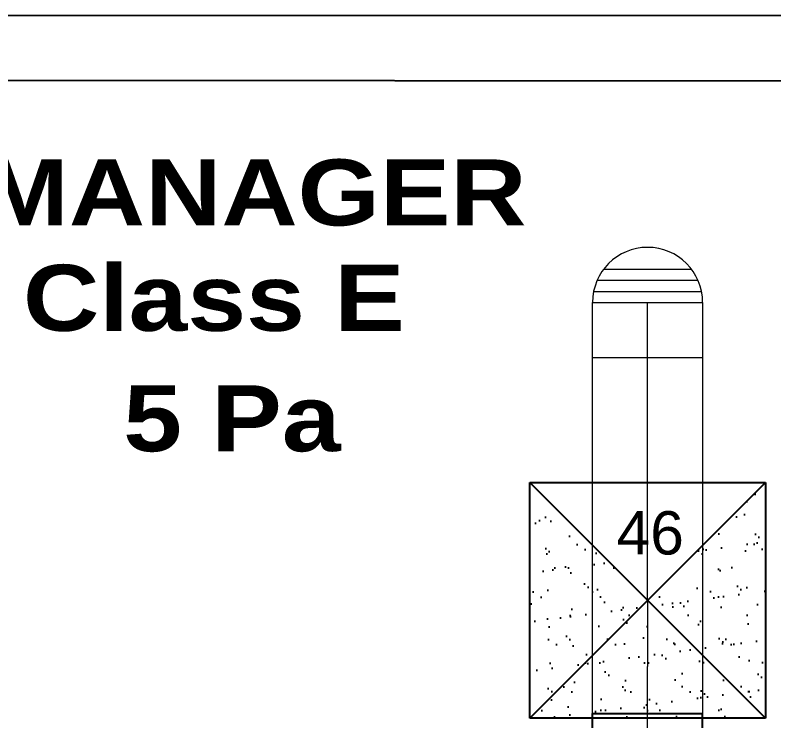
# Model space of a CAD drawing. Extents: x -57174 to 10055, y -18330 to 89882.
# Drawn here: x -31841 to -30118, y 73843 to 75445 of the extents above; entities that cross this region are included whole.
import ezdxf
from ezdxf.enums import TextEntityAlignment as Align

# ---------------------------------------------------------------- set-up
doc = ezdxf.new("R2010")
doc.units = 0
doc.header["$LTSCALE"] = 50
doc.header["$MEASUREMENT"] = 0
doc.layers.get('0').update_dxf_attribs({"color": 8, "linetype": 'CONTINUOUS'})
for name, color, linetype in [('CAV', 150, 'CONTINUOUS'), ('COLUMN', 8, 'CONTINUOUS'), ('DIFF SUPPLY', 1, 'CONTINUOUS'), ('SUPPLY', 6, 'CONTINUOUS'), ('WALL', 8, 'CONTINUOUS'), ('XREF-ARCH', 8, 'CONTINUOUS')]:
    doc.layers.add(name, color=color, linetype=linetype)
doc.styles.add('H St Bt', font='ariblk.ttf', dxfattribs={"height": 50})
doc.styles.add('STYLE1', font='arial.ttf')

# ---------------------------------------------------------------- blocks, each defined once
blk = doc.blocks.new('12')
h = blk.add_hatch()
h.set_pattern_fill('AR-SAND', color=256, scale=43.045977, style=0)
h.set_pattern_definition([(37.5, (34246.76, 4040.09), (-2.71161, 82.942012), [0, -65.429885, 0, -73.17816, 0, -69.949713]), (7.5, (34246.76, 4040.09), (76.18177, 121.482035), [0, -35.2977, 0, -58.972988, 0, -22.599138]), (327.5, (34193.81, 4040.09), (134.05128, 0.2436), [0, -21.52299, 0, -77.48276, 0, -101.158046]), (317.5, (34193.81, 4040.09), (129.40166, 37.7804), [0, -10.761494, 0, -50.794253, 0, -58.11207])])
h.paths.add_polyline_path([(-36234.1, 134727.4), (-35966.6, 134994.9), (-36234.1, 135262.4)])
h.paths.add_polyline_path([(-35966.6, 134994.9), (-36234.1, 134727.4), (-35699.1, 134727.4)])
h.paths.add_polyline_path([(-35699.1, 135262.4), (-35966.6, 134994.9), (-35699.1, 134727.4)])
for p, q in [((-36234.1, 135262.4), (-35699.1, 135262.4)), ((-36234.1, 134727.4), (-36234.1, 135262.4)), ((-35699.1, 135262.4), (-36234.1, 134727.4)), ((-36234.1, 135262.4), (-35699.1, 134727.4)), ((-35699.1, 135262.4), (-35699.1, 134727.4)), ((-35699.1, 134727.4), (-36234.1, 134727.4))]:
    blk.add_line(p, q)
at = {"style": 'STYLE1'}
blk.add_text('46', height=98.39, dxfattribs=at).set_placement((-35960.6, 135099, 0), align=Align.CENTER)
blk = doc.blocks.new('CAV 250 DIA')
for p, q in [((0, 400), (0, 350)), ((0, 400), (250, 400)), ((250, 400), (250, 350)), ((0, 350), (250, 350)), ((0, 345), (0, 55)), ((0, 345), (250, 345)), ((250, 345), (250, 55)), ((250, 301.1), (290, 301.1)), ((290, 301.1), (290, 119.1)), ((250, 212.1), (297.4, 212.1)), ((250, 208.1), (297.4, 208.1)), ((290.8, 218.7), (292.2, 220.1)), ((290.8, 218.7), (297.4, 212.1)), ((297.4, 208.1), (290.8, 201.6)), ((292.2, 220.1), (302.2, 210.1)), ((302.2, 210.1), (292.2, 200.1)), ((290.8, 201.6), (292.2, 200.1)), ((250, 119.1), (290, 119.1)), ((0, 55), (250, 55)), ((0, 50), (0, 0)), ((0, 50), (250, 50)), ((0, 50), (250, 50)), ((250, 50), (250, 0)), ((0, 0), (250, 0))]:
    blk.add_line(p, q)
for centre, start, end in [((0.9, 347.5), 109.4366, 250.5634), ((249.1, 347.5), 289.4366, 70.5634), ((0.9, 52.5), 109.4366, 250.5634), ((249.1, 52.5), 289.4366, 70.5634)]:
    blk.add_arc(centre, 2.65, start, end)
blk = doc.blocks.new('PLAN')
at = {"layer": 'WALL', "linetype": 'Continuous'}
for p, q in [((7937.5, 15099.4), (11825, 15097.9)), ((8087.5, 14952.5), (11825, 14949.4))]:
    blk.add_line(p, q, dxfattribs=at)
at = {"layer": 'COLUMN', "linetype": 'Continuous', "char_height": 150, "width": 3168.977, "attachment_point": 5, "style": 'H St Bt'}
for s, insert in [('PD MANAGER', (8899.5, 14695.8)), ('Class E', (9008.9, 14456.5)), ('5 Pa', (9049.9, 14183))]:
    blk.add_mtext(s, dxfattribs=dict(at, insert=insert))

msp = doc.modelspace()

# ---------------------------------------------------------------- linework, layer by layer
at = {"layer": 'SUPPLY', "lineweight": 0}
for p, q in [((-30504.9, 74868.3), (-30304.9, 74868.3)), ((-30519.5, 74843.3), (-30290.4, 74843.3)), ((-30527.4, 74818.3), (-30282.4, 74818.3)), ((-30529.9, 74793.3), (-30279.9, 74793.3)), ((-30529.8, 73849.1), (-30529.8, 74793.3)), ((-30404.9, 74740.2), (-30404.9, 74793.3)), ((-30404.8, 74116.6), (-30404.8, 74793.3)), ((-30279.8, 73849.1), (-30279.8, 74793.3)), ((-30529.9, 74668.3), (-30279.9, 74668.3)), ((-30404.9, 74116.1), (-30404.9, 73966.1)), ((-30404.9, 73459.6), (-30404.9, 73966.1))]:
    msp.add_line(p, q, dxfattribs=at)
msp.add_arc((-30404.9, 74793.2), 125, 0.0148, 179.9852, dxfattribs=at)

# ---------------------------------------------------------------- block references
at = {"layer": 'CAV', "xscale": -1, "rotation": 180}
msp.add_blockref('CAV 250 DIA', (-30529.9, 73859.6, 3003.5), dxfattribs=at)
at = {"layer": 'DIFF SUPPLY', "lineweight": 0}
msp.add_blockref('12', (5561.7, -60878.3, 3003.2), dxfattribs=at)
at = {"layer": 'XREF-ARCH', "lineweight": 0}
msp.add_blockref('PLAN', (-40398.6, 60346), dxfattribs=at)

doc.saveas('drawing.dxf')
